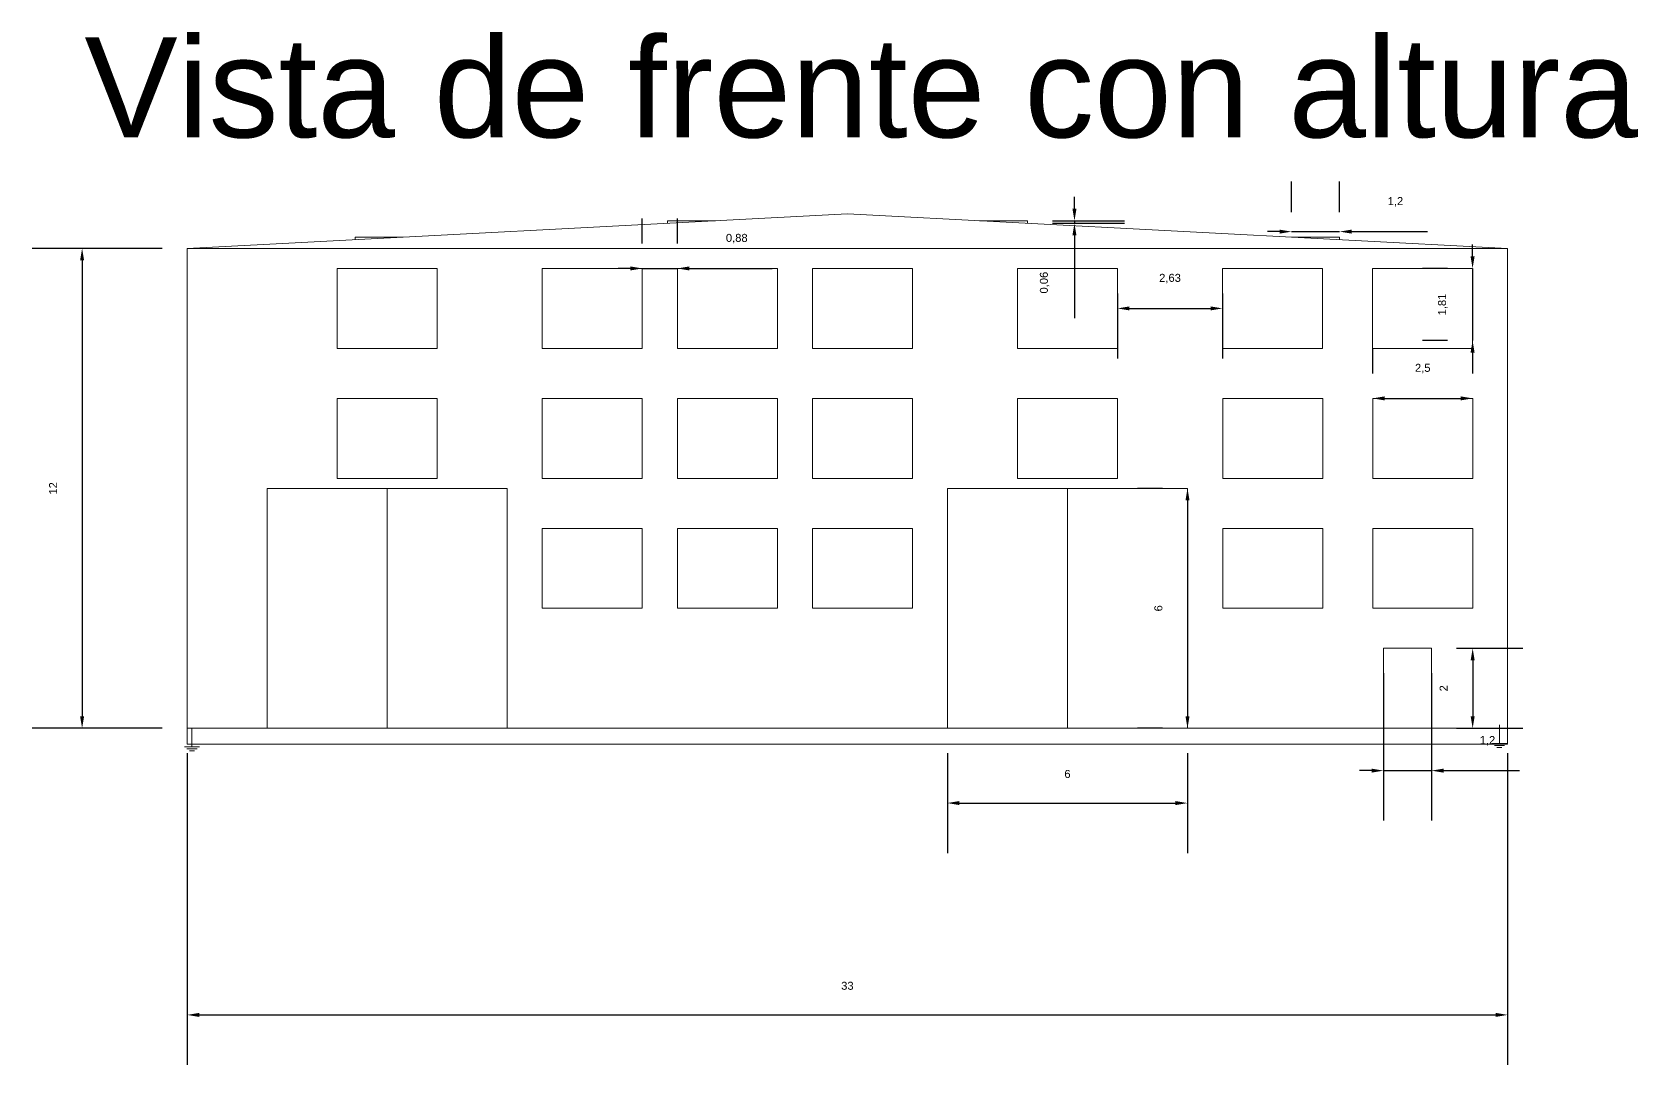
# Model space of a CAD drawing. Header units: millimetres. Extents: x -461 to 1315, y -154 to 152.
# Drawn here: x -49.3 to -9.17, y -119.88 to -94.05 of the extents above; entities that cross this region are included whole.
import ezdxf

# ---------------------------------------------------------------- set-up
doc = ezdxf.new("R2010")
doc.units = ezdxf.units.MM
doc.layers.get('0').update_dxf_attribs({"lineweight": 13})
for name, color, linetype, lineweight in [('A-AREA', 7, 'Continuous', 5), ('A-DOOR', 251, 'Continuous', 13), ('A-GLAZ', 2, 'Continuous', 15), ('A-ROOF', 200, 'Continuous', 13), ('E-AUXL', 72, 'Continuous', 13), ('E-GRND', 5, 'Continuous', 13), ('S-FNDN', 143, 'Continuous', 13)]:
    doc.layers.add(name, color=color, linetype=linetype, lineweight=lineweight)
doc.styles.get("Standard").update_dxf_attribs({"font": 'arial.ttf'})
doc.dimstyles.new('Partes pequeñas', dxfattribs={"dimtxt": 0.2, "dimasz": 0.3, "dimexe": 1.25, "dimexo": 0.625, "dimtad": 1, "dimtxsty": 'Standard', "dimcen": 2.5, "dimclrd": 1, "dimadec": 0, "dimazin": 0, "dimtfac": 1, "dimtmove": 0, "dimatfit": 3, "dimfxl": 1, "dimarcsym": 0})

# ---------------------------------------------------------------- blocks, each defined once
blk = doc.blocks.new('*D245')
at = {"layer": 'A-AREA', "color": 0, "lineweight": -2, "transparency": 16777216}
for p, q in [((-13.701, -109.463), (-12.049, -109.463)), ((-13.701, -111.463), (-12.049, -111.463))]:
    blk.add_line(p, q, dxfattribs=at)
at = {"layer": 'A-AREA', "color": 1, "lineweight": -2, "transparency": 16777216}
blk.add_line((-13.299, -109.763), (-13.299, -111.163), dxfattribs=at)
at = {"layer": 'A-AREA', "color": 1, "lineweight": 20, "transparency": 16777216}
for points in [[(-13.349, -109.763), (-13.249, -109.763), (-13.299, -109.463)], [(-13.349, -111.163), (-13.249, -111.163), (-13.299, -111.463)]]:
    blk.add_solid(points, dxfattribs=at)
at = {"layer": 'Defpoints', "color": 0, "lineweight": 20, "transparency": 16777216}
for p in [(-14.326, -109.463), (-14.326, -111.463), (-13.299, -111.463)]:
    blk.add_point(p, dxfattribs=at)
at = {"layer": 'A-AREA', "color": 0, "transparency": 16777216, "insert": (-14.025, -110.463), "char_height": 0.2, "attachment_point": 5, "rotation": 90}
blk.add_mtext('2', dxfattribs=at)
blk = doc.blocks.new('*D246')
at = {"layer": 'A-AREA', "color": 0, "lineweight": -2, "transparency": 16777216}
for p, q in [((-15.526, -110.088), (-15.526, -113.772)), ((-14.326, -110.088), (-14.326, -113.772))]:
    blk.add_line(p, q, dxfattribs=at)
at = {"layer": 'A-AREA', "color": 1, "lineweight": -2, "transparency": 16777216}
for p, q in [((-15.826, -112.522), (-16.126, -112.522)), ((-15.526, -112.522), (-14.326, -112.522)), ((-14.026, -112.522), (-12.132, -112.522))]:
    blk.add_line(p, q, dxfattribs=at)
at = {"layer": 'A-AREA', "color": 1, "lineweight": 20, "transparency": 16777216}
for points in [[(-15.826, -112.472), (-15.826, -112.572), (-15.526, -112.522)], [(-14.026, -112.472), (-14.026, -112.572), (-14.326, -112.522)]]:
    blk.add_solid(points, dxfattribs=at)
at = {"layer": 'Defpoints', "color": 0, "lineweight": 20, "transparency": 16777216}
for p in [(-15.526, -109.463), (-14.326, -109.463), (-14.326, -112.522)]:
    blk.add_point(p, dxfattribs=at)
at = {"layer": 'A-AREA', "color": 0, "transparency": 16777216, "insert": (-12.929, -111.777), "char_height": 0.2, "attachment_point": 5}
blk.add_mtext('1,2', dxfattribs=at)
blk = doc.blocks.new('*D247')
at = {"layer": 'A-AREA', "color": 0, "lineweight": -2, "transparency": 16777216}
for p, q in [((-26.426, -112.088), (-26.426, -114.583)), ((-20.426, -112.088), (-20.426, -114.583))]:
    blk.add_line(p, q, dxfattribs=at)
at = {"layer": 'A-AREA', "color": 1, "lineweight": -2, "transparency": 16777216}
blk.add_line((-26.126, -113.333), (-20.726, -113.333), dxfattribs=at)
at = {"layer": 'A-AREA', "color": 1, "lineweight": 20, "transparency": 16777216}
for points in [[(-26.126, -113.283), (-26.126, -113.383), (-26.426, -113.333)], [(-20.726, -113.283), (-20.726, -113.383), (-20.426, -113.333)]]:
    blk.add_solid(points, dxfattribs=at)
at = {"layer": 'Defpoints', "color": 0, "lineweight": 20, "transparency": 16777216}
for p in [(-26.426, -111.463), (-20.426, -111.463), (-20.426, -113.333)]:
    blk.add_point(p, dxfattribs=at)
at = {"layer": 'A-AREA', "color": 0, "transparency": 16777216, "insert": (-23.426, -112.606), "char_height": 0.2, "attachment_point": 5}
blk.add_mtext('6', dxfattribs=at)
blk = doc.blocks.new('*D248')
at = {"layer": 'A-AREA', "color": 0, "lineweight": -2, "transparency": 16777216}
for p, q in [((-21.051, -105.463), (-21.676, -105.463)), ((-21.051, -111.463), (-21.676, -111.463))]:
    blk.add_line(p, q, dxfattribs=at)
at = {"layer": 'A-AREA', "color": 1, "lineweight": -2, "transparency": 16777216}
blk.add_line((-20.426, -105.763), (-20.426, -111.163), dxfattribs=at)
at = {"layer": 'A-AREA', "color": 1, "lineweight": 20, "transparency": 16777216}
for points in [[(-20.476, -105.763), (-20.376, -105.763), (-20.426, -105.463)], [(-20.476, -111.163), (-20.376, -111.163), (-20.426, -111.463)]]:
    blk.add_solid(points, dxfattribs=at)
at = {"layer": 'Defpoints', "color": 0, "lineweight": 20, "transparency": 16777216}
for p in [(-20.426, -105.463), (-20.426, -111.463), (-20.426, -111.463)]:
    blk.add_point(p, dxfattribs=at)
at = {"layer": 'A-AREA', "color": 0, "transparency": 16777216, "insert": (-21.153, -108.463), "char_height": 0.2, "attachment_point": 5, "rotation": 90}
blk.add_mtext('6', dxfattribs=at)
blk = doc.blocks.new('*D249')
at = {"layer": 'A-AREA', "color": 0, "lineweight": -2, "transparency": 16777216}
for p, q in [((-45.426, -112.088), (-45.426, -119.881)), ((-12.426, -112.088), (-12.426, -119.881))]:
    blk.add_line(p, q, dxfattribs=at)
at = {"layer": 'A-AREA', "color": 1, "lineweight": -2, "transparency": 16777216}
blk.add_line((-45.126, -118.631), (-12.726, -118.631), dxfattribs=at)
at = {"layer": 'A-AREA', "color": 1, "lineweight": 20, "transparency": 16777216}
for points in [[(-45.126, -118.581), (-45.126, -118.681), (-45.426, -118.631)], [(-12.726, -118.581), (-12.726, -118.681), (-12.426, -118.631)]]:
    blk.add_solid(points, dxfattribs=at)
at = {"layer": 'Defpoints', "color": 0, "lineweight": 20, "transparency": 16777216}
for p in [(-45.426, -111.463), (-12.426, -111.463), (-12.426, -118.631)]:
    blk.add_point(p, dxfattribs=at)
at = {"layer": 'A-AREA', "color": 0, "transparency": 16777216, "insert": (-28.926, -117.904), "char_height": 0.2, "attachment_point": 5}
blk.add_mtext('33', dxfattribs=at)
blk = doc.blocks.new('*D250')
at = {"layer": 'A-AREA', "color": 0, "lineweight": -2, "transparency": 16777216}
for p, q in [((-46.051, -99.463), (-49.302, -99.463)), ((-46.051, -111.463), (-49.302, -111.463))]:
    blk.add_line(p, q, dxfattribs=at)
at = {"layer": 'A-AREA', "color": 1, "lineweight": -2, "transparency": 16777216}
blk.add_line((-48.052, -99.763), (-48.052, -111.163), dxfattribs=at)
at = {"layer": 'A-AREA', "color": 1, "lineweight": 20, "transparency": 16777216}
for points in [[(-48.102, -99.763), (-48.002, -99.763), (-48.052, -99.463)], [(-48.102, -111.163), (-48.002, -111.163), (-48.052, -111.463)]]:
    blk.add_solid(points, dxfattribs=at)
at = {"layer": 'Defpoints', "color": 0, "lineweight": 20, "transparency": 16777216}
for p in [(-45.426, -99.463), (-48.052, -111.463), (-45.426, -111.463)]:
    blk.add_point(p, dxfattribs=at)
at = {"layer": 'A-AREA', "color": 0, "transparency": 16777216, "insert": (-48.777, -105.463), "char_height": 0.2, "attachment_point": 5, "rotation": 90}
blk.add_mtext('12', dxfattribs=at)
blk = doc.blocks.new('*D241')
at = {"layer": 'A-AREA', "color": 1, "lineweight": -2, "transparency": 16777216}
for p, q in [((-13.301, -99.663), (-13.301, -99.363)), ((-13.301, -99.963), (-13.301, -101.768)), ((-13.301, -102.068), (-13.301, -102.368))]:
    blk.add_line(p, q, dxfattribs=at)
at = {"layer": 'A-AREA', "color": 0, "lineweight": -2, "transparency": 16777216}
for p, q in [((-13.926, -99.963), (-14.551, -99.963)), ((-13.926, -101.768), (-14.551, -101.768))]:
    blk.add_line(p, q, dxfattribs=at)
at = {"layer": 'A-AREA', "color": 1, "lineweight": 20, "transparency": 16777216}
for points in [[(-13.351, -99.663), (-13.251, -99.663), (-13.301, -99.963)], [(-13.351, -102.068), (-13.251, -102.068), (-13.301, -101.768)]]:
    blk.add_solid(points, dxfattribs=at)
at = {"layer": 'Defpoints', "color": 0, "lineweight": 20, "transparency": 16777216}
for p in [(-13.301, -99.963, 0.041), (-13.301, -101.768, 0.041), (-13.301, -101.768)]:
    blk.add_point(p, dxfattribs=at)
at = {"layer": 'A-AREA', "color": 0, "transparency": 16777216, "insert": (-14.046, -100.865), "char_height": 0.2, "attachment_point": 5, "rotation": 90}
blk.add_mtext('1,81', dxfattribs=at)
blk = doc.blocks.new('*D242')
at = {"layer": 'A-AREA', "color": 0, "lineweight": -2, "transparency": 16777216}
for p, q in [((-15.797, -102.588), (-15.797, -101.963)), ((-13.297, -102.588), (-13.297, -101.963))]:
    blk.add_line(p, q, dxfattribs=at)
at = {"layer": 'A-AREA', "color": 1, "lineweight": -2, "transparency": 16777216}
blk.add_line((-15.497, -103.213), (-13.597, -103.213), dxfattribs=at)
at = {"layer": 'A-AREA', "color": 1, "lineweight": 20, "transparency": 16777216}
for points in [[(-15.497, -103.163), (-15.497, -103.263), (-15.797, -103.213)], [(-13.597, -103.163), (-13.597, -103.263), (-13.297, -103.213)]]:
    blk.add_solid(points, dxfattribs=at)
at = {"layer": 'Defpoints', "color": 0, "lineweight": 20, "transparency": 16777216}
for p in [(-15.797, -103.213, 0.024), (-13.297, -103.213, 0.024), (-13.297, -103.213)]:
    blk.add_point(p, dxfattribs=at)
at = {"layer": 'A-AREA', "color": 0, "transparency": 16777216, "insert": (-14.547, -102.467), "char_height": 0.2, "attachment_point": 5}
blk.add_mtext('2,5', dxfattribs=at)
blk = doc.blocks.new('*D243')
at = {"layer": 'A-AREA', "color": 0, "lineweight": -2, "transparency": 16777216}
for p, q in [((-22.176, -100.588), (-22.176, -102.213)), ((-19.551, -100.588), (-19.551, -102.213))]:
    blk.add_line(p, q, dxfattribs=at)
at = {"layer": 'A-AREA', "color": 1, "lineweight": -2, "transparency": 16777216}
blk.add_line((-21.876, -100.963), (-19.851, -100.963), dxfattribs=at)
at = {"layer": 'A-AREA', "color": 1, "lineweight": 20, "transparency": 16777216}
for points in [[(-21.876, -100.913), (-21.876, -101.013), (-22.176, -100.963)], [(-19.851, -100.913), (-19.851, -101.013), (-19.551, -100.963)]]:
    blk.add_solid(points, dxfattribs=at)
at = {"layer": 'Defpoints', "color": 0, "lineweight": 20, "transparency": 16777216}
for p in [(-22.176, -99.963, 0.017), (-19.551, -99.963, 0.041), (-19.551, -100.963)]:
    blk.add_point(p, dxfattribs=at)
at = {"layer": 'A-AREA', "color": 0, "transparency": 16777216, "insert": (-20.863, -100.217), "char_height": 0.2, "attachment_point": 5}
blk.add_mtext('2,63', dxfattribs=at)
blk = doc.blocks.new('*D244')
at = {"layer": 'A-AREA', "color": 0, "lineweight": -2, "transparency": 16777216}
for p, q in [((-34.051, -99.338), (-34.051, -98.713)), ((-33.176, -99.338), (-33.176, -98.713))]:
    blk.add_line(p, q, dxfattribs=at)
at = {"layer": 'A-AREA', "color": 1, "lineweight": -2, "transparency": 16777216}
for p, q in [((-34.351, -99.963), (-34.651, -99.963)), ((-34.051, -99.963), (-33.176, -99.963)), ((-32.876, -99.963), (-30.806, -99.963))]:
    blk.add_line(p, q, dxfattribs=at)
at = {"layer": 'A-AREA', "color": 1, "lineweight": 20, "transparency": 16777216}
for points in [[(-34.351, -99.913), (-34.351, -100.013), (-34.051, -99.963)], [(-32.876, -99.913), (-32.876, -100.013), (-33.176, -99.963)]]:
    blk.add_solid(points, dxfattribs=at)
at = {"layer": 'Defpoints', "color": 0, "lineweight": 20, "transparency": 16777216}
for p in [(-34.051, -99.963, 0.024), (-33.176, -99.963, 0.048), (-33.176, -99.963)]:
    blk.add_point(p, dxfattribs=at)
at = {"layer": 'A-AREA', "color": 0, "transparency": 16777216, "insert": (-31.691, -99.217), "char_height": 0.2, "attachment_point": 5}
blk.add_mtext('0,88', dxfattribs=at)
blk = doc.blocks.new('*D251')
at = {"layer": 'A-AREA', "color": 0, "lineweight": -2, "transparency": 16777216}
for p, q in [((-17.826, -98.555), (-17.826, -97.792)), ((-16.626, -98.555), (-16.626, -97.792))]:
    blk.add_line(p, q, dxfattribs=at)
at = {"layer": 'A-AREA', "color": 1, "lineweight": -2, "transparency": 16777216}
for p, q in [((-18.126, -99.042), (-18.426, -99.042)), ((-17.826, -99.042), (-16.626, -99.042)), ((-16.326, -99.042), (-14.432, -99.042))]:
    blk.add_line(p, q, dxfattribs=at)
at = {"layer": 'A-AREA', "color": 1, "lineweight": 20, "transparency": 16777216}
for points in [[(-18.126, -98.992), (-18.126, -99.092), (-17.826, -99.042)], [(-16.326, -98.992), (-16.326, -99.092), (-16.626, -99.042)]]:
    blk.add_solid(points, dxfattribs=at)
at = {"layer": 'Defpoints', "color": 0, "lineweight": 20, "transparency": 16777216}
for p in [(-16.626, -99.042), (-17.826, -99.18), (-16.626, -99.18)]:
    blk.add_point(p, dxfattribs=at)
at = {"layer": 'A-AREA', "color": 0, "transparency": 16777216, "insert": (-15.229, -98.297), "char_height": 0.2, "attachment_point": 5}
blk.add_mtext('1,2', dxfattribs=at)
blk = doc.blocks.new('*D252')
at = {"layer": 'A-AREA', "color": 1, "lineweight": -2, "transparency": 16777216}
for p, q in [((-23.251, -98.471), (-23.251, -98.171)), ((-23.251, -98.771), (-23.251, -98.834)), ((-23.251, -99.134), (-23.251, -101.203))]:
    blk.add_line(p, q, dxfattribs=at)
at = {"layer": 'A-AREA', "color": 0, "lineweight": -2, "transparency": 16777216}
for p, q in [((-23.801, -98.771), (-22.001, -98.771)), ((-23.801, -98.834), (-22.001, -98.834))]:
    blk.add_line(p, q, dxfattribs=at)
at = {"layer": 'A-AREA', "color": 1, "lineweight": 20, "transparency": 16777216}
for points in [[(-23.301, -98.471), (-23.201, -98.471), (-23.251, -98.771)], [(-23.301, -99.134), (-23.201, -99.134), (-23.251, -98.834)]]:
    blk.add_solid(points, dxfattribs=at)
at = {"layer": 'Defpoints', "color": 0, "lineweight": 20, "transparency": 16777216}
for p in [(-24.426, -98.771), (-24.426, -98.834), (-23.251, -98.834)]:
    blk.add_point(p, dxfattribs=at)
at = {"layer": 'A-AREA', "color": 0, "transparency": 16777216, "insert": (-23.997, -100.318), "char_height": 0.2, "attachment_point": 5, "rotation": 90}
blk.add_mtext('0,06', dxfattribs=at)
blk = doc.blocks.new('*U299')
for p, q in [((0, 0), (0, -54.6)), ((-21.9, -54.6), (21.9, -54.6)), ((-14.6, -60.5), (14.6, -60.5)), ((-7.3, -66.3), (7.3, -66.3))]:
    blk.add_line(p, q)

msp = doc.modelspace()

# ---------------------------------------------------------------- linework, layer by layer
at = {"layer": 'A-AREA'}
for p, q in [((-45.426, -111.463), (-45.426, -99.463)), ((-45.426, -99.463), (-12.426, -99.463)), ((-12.426, -99.463), (-12.426, -111.463)), ((-12.426, -111.463), (-45.426, -111.463))]:
    msp.add_line(p, q, dxfattribs=at)
at = {"layer": 'A-DOOR'}
for p, q in [((-43.426, -111.463), (-43.426, -105.463)), ((-43.426, -105.463), (-37.426, -105.463)), ((-40.426, -105.463), (-40.426, -111.463)), ((-37.426, -105.463), (-37.426, -111.463)), ((-20.426, -105.463), (-26.426, -105.463)), ((-26.426, -105.463), (-26.426, -111.463)), ((-23.426, -105.463), (-23.426, -111.463)), ((-20.426, -111.463), (-20.426, -105.463)), ((-15.526, -111.463), (-15.526, -109.463)), ((-14.326, -109.463), (-15.526, -109.463)), ((-14.326, -111.463), (-14.326, -109.463)), ((-15.526, -111.463), (-14.326, -111.463))]:
    msp.add_line(p, q, dxfattribs=at)
at = {"layer": 'A-GLAZ'}
for p, q in [((-41.676, -101.963), (-41.676, -99.963)), ((-41.676, -99.963), (-39.176, -99.963)), ((-39.176, -99.963), (-39.176, -101.963)), ((-34.051, -99.963, 0.024), (-36.551, -99.963, 0.024)), ((-36.551, -99.963, 0.024), (-36.551, -101.963, 0.024)), ((-34.051, -101.963, 0.024), (-34.051, -99.963, 0.024)), ((-30.676, -99.963, 0.048), (-33.176, -99.963, 0.048)), ((-33.176, -99.963, 0.048), (-33.176, -101.963, 0.048)), ((-30.676, -101.963, 0.048), (-30.676, -99.963, 0.048)), ((-27.301, -99.963, 0.048), (-29.801, -99.963, 0.048)), ((-29.801, -99.963, 0.048), (-29.801, -101.963, 0.048)), ((-27.301, -101.963, 0.048), (-27.301, -99.963, 0.048)), ((-24.676, -99.963, 0.017), (-22.176, -99.963, 0.017)), ((-24.676, -101.963, 0.017), (-24.676, -99.963, 0.017)), ((-22.176, -99.963, 0.017), (-22.176, -101.963, 0.017)), ((-19.551, -101.963, 0.041), (-19.551, -99.963, 0.041)), ((-19.551, -99.963, 0.041), (-17.051, -99.963, 0.041)), ((-17.051, -99.963, 0.041), (-17.051, -101.963, 0.041)), ((-15.801, -101.963, 0.041), (-15.801, -99.963, 0.041)), ((-15.801, -99.963, 0.041), (-13.301, -99.963, 0.041)), ((-13.301, -99.963, 0.041), (-13.301, -101.963, 0.041)), ((-39.176, -101.963), (-41.676, -101.963)), ((-36.551, -101.963, 0.024), (-34.051, -101.963, 0.024)), ((-33.176, -101.963, 0.048), (-30.676, -101.963, 0.048)), ((-29.801, -101.963, 0.048), (-27.301, -101.963, 0.048)), ((-22.176, -101.963, 0.017), (-24.676, -101.963, 0.017)), ((-17.051, -101.963, 0.041), (-19.551, -101.963, 0.041)), ((-13.301, -101.963, 0.041), (-15.801, -101.963, 0.041)), ((-41.676, -103.213), (-39.176, -103.213)), ((-41.676, -105.213), (-41.676, -103.213)), ((-39.176, -103.213), (-39.176, -105.213)), ((-34.051, -103.213, 0.024), (-36.551, -103.213, 0.024)), ((-36.551, -103.213, 0.024), (-36.551, -105.213, 0.024)), ((-34.051, -105.213, 0.024), (-34.051, -103.213, 0.024)), ((-30.676, -103.213, 0.048), (-33.176, -103.213, 0.048)), ((-33.176, -103.213, 0.048), (-33.176, -105.213, 0.048)), ((-30.676, -105.213, 0.048), (-30.676, -103.213, 0.048)), ((-27.301, -103.213, 0.048), (-29.801, -103.213, 0.048)), ((-29.801, -103.213, 0.048), (-29.801, -105.213, 0.048)), ((-27.301, -105.213, 0.048), (-27.301, -103.213, 0.048)), ((-24.676, -105.213), (-24.676, -103.213)), ((-24.676, -103.213), (-22.176, -103.213)), ((-22.176, -103.213), (-22.176, -105.213)), ((-19.547, -105.213, 0.024), (-19.547, -103.213, 0.024)), ((-19.547, -103.213, 0.024), (-17.047, -103.213, 0.024)), ((-17.047, -103.213, 0.024), (-17.047, -105.213, 0.024)), ((-15.797, -105.213, 0.024), (-15.797, -103.213, 0.024)), ((-15.797, -103.213, 0.024), (-13.297, -103.213, 0.024)), ((-13.297, -103.213, 0.024), (-13.297, -105.213, 0.024)), ((-39.176, -105.213), (-41.676, -105.213)), ((-36.551, -105.213, 0.024), (-34.051, -105.213, 0.024)), ((-33.176, -105.213, 0.048), (-30.676, -105.213, 0.048)), ((-29.801, -105.213, 0.048), (-27.301, -105.213, 0.048)), ((-22.176, -105.213), (-24.676, -105.213)), ((-17.047, -105.213, 0.024), (-19.547, -105.213, 0.024)), ((-13.297, -105.213, 0.024), (-15.797, -105.213, 0.024)), ((-34.051, -106.463, 0.024), (-36.551, -106.463, 0.024)), ((-36.551, -106.463, 0.024), (-36.551, -108.463, 0.024)), ((-34.051, -108.463, 0.024), (-34.051, -106.463, 0.024)), ((-33.176, -108.463, 0.024), (-33.176, -106.463, 0.024)), ((-33.176, -106.463, 0.024), (-30.676, -106.463, 0.024)), ((-30.676, -106.463, 0.024), (-30.676, -108.463, 0.024)), ((-29.801, -108.463, 0.024), (-29.801, -106.463, 0.024)), ((-29.801, -106.463, 0.024), (-27.301, -106.463, 0.024)), ((-27.301, -106.463, 0.024), (-27.301, -108.463, 0.024)), ((-19.547, -108.463, 0.048), (-19.547, -106.463, 0.048)), ((-19.547, -106.463, 0.048), (-17.047, -106.463, 0.048)), ((-17.047, -106.463, 0.048), (-17.047, -108.463, 0.048)), ((-15.797, -108.463, 0.048), (-15.797, -106.463, 0.048)), ((-15.797, -106.463, 0.048), (-13.297, -106.463, 0.048)), ((-13.297, -106.463, 0.048), (-13.297, -108.463, 0.048)), ((-36.551, -108.463, 0.024), (-34.051, -108.463, 0.024)), ((-33.176, -108.463, 0.024), (-30.676, -108.463, 0.024)), ((-27.301, -108.463, 0.024), (-29.801, -108.463, 0.024)), ((-17.047, -108.463, 0.048), (-19.547, -108.463, 0.048)), ((-13.297, -108.463, 0.048), (-15.797, -108.463, 0.048))]:
    msp.add_line(p, q, dxfattribs=at)
at = {"layer": 'A-ROOF'}
for p in [(-45.426, -99.463), (-12.426, -99.463)]:
    msp.add_line(p, (-28.926, -98.598), dxfattribs=at)
at = {"layer": 'E-AUXL'}
for p, q in [((-33.426, -98.834), (-33.426, -98.771)), ((-33.426, -98.771), (-32.226, -98.771)), ((-24.426, -98.771), (-25.626, -98.771)), ((-24.426, -98.834), (-24.426, -98.771)), ((-41.226, -99.243), (-41.226, -99.18)), ((-41.226, -99.18), (-40.026, -99.18)), ((-16.626, -99.18), (-17.826, -99.18)), ((-16.626, -99.243), (-16.626, -99.18))]:
    msp.add_line(p, q, dxfattribs=at)
at = {"layer": 'S-FNDN'}
for p, q in [((-45.426, -111.463), (-45.426, -111.863)), ((-12.426, -111.463), (-12.426, -111.863)), ((-45.426, -111.863), (-12.426, -111.863))]:
    msp.add_line(p, q, dxfattribs=at)

# ---------------------------------------------------------------- block references
at = {"layer": 'E-GRND', "xscale": 0.008603423977728217, "yscale": 0.008603423977728217, "zscale": 0.008603423977728217}
for p in [(-45.306, -111.456, -0.072), (-12.63, -111.373, -0.072)]:
    msp.add_blockref('*U299', p, dxfattribs=at)

# ---------------------------------------------------------------- texts
at = {"layer": 'A-AREA', "insert": (-47.994, -94.185), "char_height": 2.5, "attachment_point": 1}
msp.add_mtext_dynamic_manual_height_columns('Vista de frente con altura', width=46.63284, gutter_width=12.5, heights=[0], dxfattribs=at)

# ---------------------------------------------------------------- dimensions: what is measured, and where the dimension line sits
at = {"layer": 'A-AREA'}
for base, p1, p2, picture, middle in [((-16.626, -99.042), (-17.826, -99.18), (-16.626, -99.18), '*D251', (-15.229, -98.297)), ((-33.175523417, -99.962631727), (-34.050523417, -99.962631727, 0.024), (-33.175523417, -99.962631727, 0.048), '*D244', (-31.690564345, -99.217440731)), ((-19.550523417, -100.962631727), (-22.175523417, -99.962631727, 0.016988677), (-19.550523417, -99.962631727, 0.040988677), '*D243', (-20.863023417, -100.217440731)), ((-13.297, -103.213), (-15.797, -103.213, 0.024), (-13.297, -103.213, 0.024), '*D242', (-14.547, -102.467)), ((-14.326, -112.522), (-15.526, -109.463), (-14.326, -109.463), '*D246', (-12.929, -111.777)), ((-12.426, -118.631), (-45.426, -111.463), (-12.426, -111.463), '*D249', (-28.926, -117.904)), ((-20.426, -113.333), (-26.426, -111.463), (-20.426, -111.463), '*D247', (-23.426, -112.606))]:
    dim = msp.add_linear_dim(base=base, p1=p1, p2=p2, dimstyle='Partes pequeñas', dxfattribs=at)
    dim.commit()
    dim.dimension.update_dxf_attribs({"geometry": picture, "text_midpoint": middle})
for base, p1, p2, picture, middle in [((-23.251, -98.834), (-24.426, -98.771), (-24.426, -98.834), '*D252', (-23.997, -100.318)), ((-48.052, -111.463), (-45.426, -99.463), (-45.426, -111.463), '*D250', (-48.777, -105.463)), ((-13.3005, -101.7683), (-13.3005, -99.9626, 0.041), (-13.3005, -101.7683, 0.041), '*D241', (-14.0457, -100.8655)), ((-20.426, -111.463), (-20.426, -105.463), (-20.426, -111.463), '*D248', (-21.153, -108.463)), ((-13.299, -111.463), (-14.326, -109.463), (-14.326, -111.463), '*D245', (-14.025, -110.463))]:
    dim = msp.add_linear_dim(base=base, p1=p1, p2=p2, angle=90, dimstyle='Partes pequeñas', dxfattribs=at)
    dim.commit()
    dim.dimension.update_dxf_attribs({"geometry": picture, "text_midpoint": middle})

doc.saveas('drawing.dxf')
